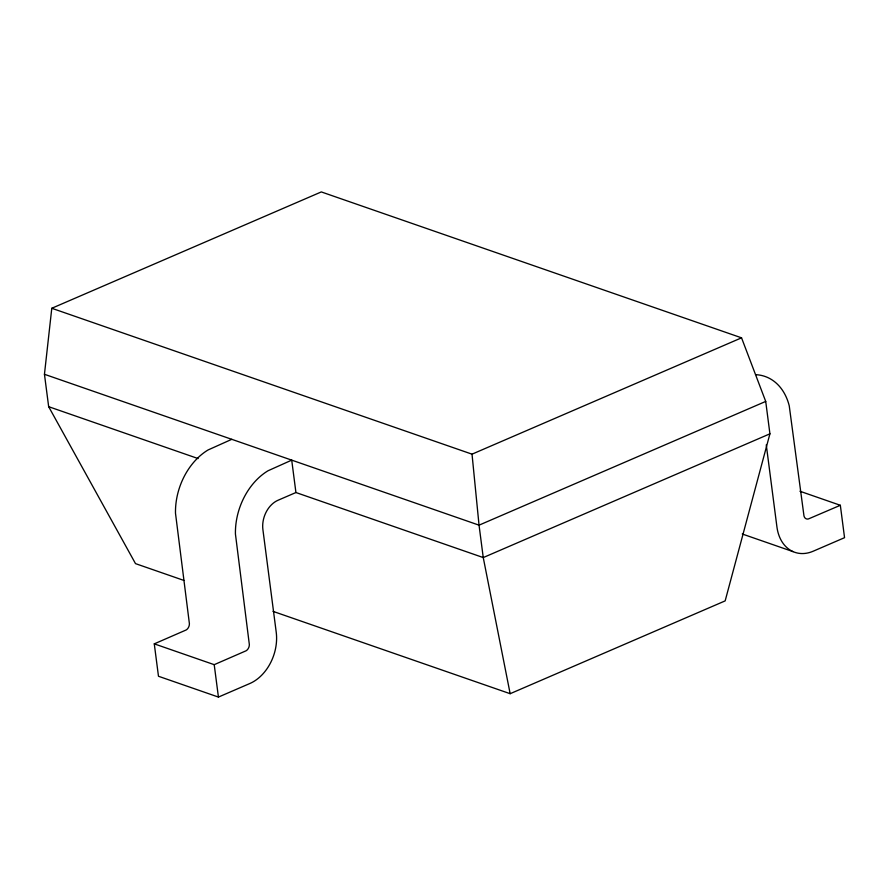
<?xml version="1.0" encoding="UTF-8"?>
<svg xmlns="http://www.w3.org/2000/svg" width="889" height="889" viewBox="0 0 889 889"><rect width="100%" height="100%" fill="white"/><g stroke="black" fill="none" stroke-linecap="round" stroke-linejoin="round"><path stroke-width="1.33" d="M183.967 580.45L135.506 563.626L48.662 406.684L44.45 374.28L51.784 308.272L321.307 191.924L741.548 337.831L765.718 401.428L769.918 433.821L725.157 600.886L510.153 693.698L273.045 611.376M231.773 439.322L208.059 449.967A58.885 43.483 -70.9 0 0 175.489 513.186L189.401 623.722A5.801 4.289 -70.9 0 1 186.19 629.957L154.275 643.858L158.475 676.262L218.427 697.076L249.776 683.541A41.172 30.404 -70.9 0 0 276.223 632.201L262.9 529.6A23.525 17.369 -70.9 0 1 278.013 500.263L295.926 492.528L483.249 557.57L769.918 433.821M51.784 308.272L472.026 454.168L741.548 337.831M765.718 401.428L479.038 525.166L44.45 374.28M154.275 643.858L214.216 664.672L246.131 650.77A5.801 4.289 -70.9 0 0 249.342 644.536L235.429 534A58.885 43.483 -70.9 0 1 268 470.781L291.714 460.135L295.926 492.528M766.274 444.867L776.93 526.955A41.172 30.404 -70.9 0 0 813.191 551.213L844.55 537.678L840.338 505.285L808.39 518.954A5.801 4.289 -70.9 0 1 803.989 516.009L789.243 405.829A58.885 43.483 -70.9 0 0 756.361 374.714M799.944 491.25L840.338 505.285M742.271 534L793.088 551.647M48.662 406.684L198.103 458.568M510.153 693.698L483.249 557.57L479.038 525.166L472.026 454.168M214.216 664.672L218.427 697.076"/></g></svg>
